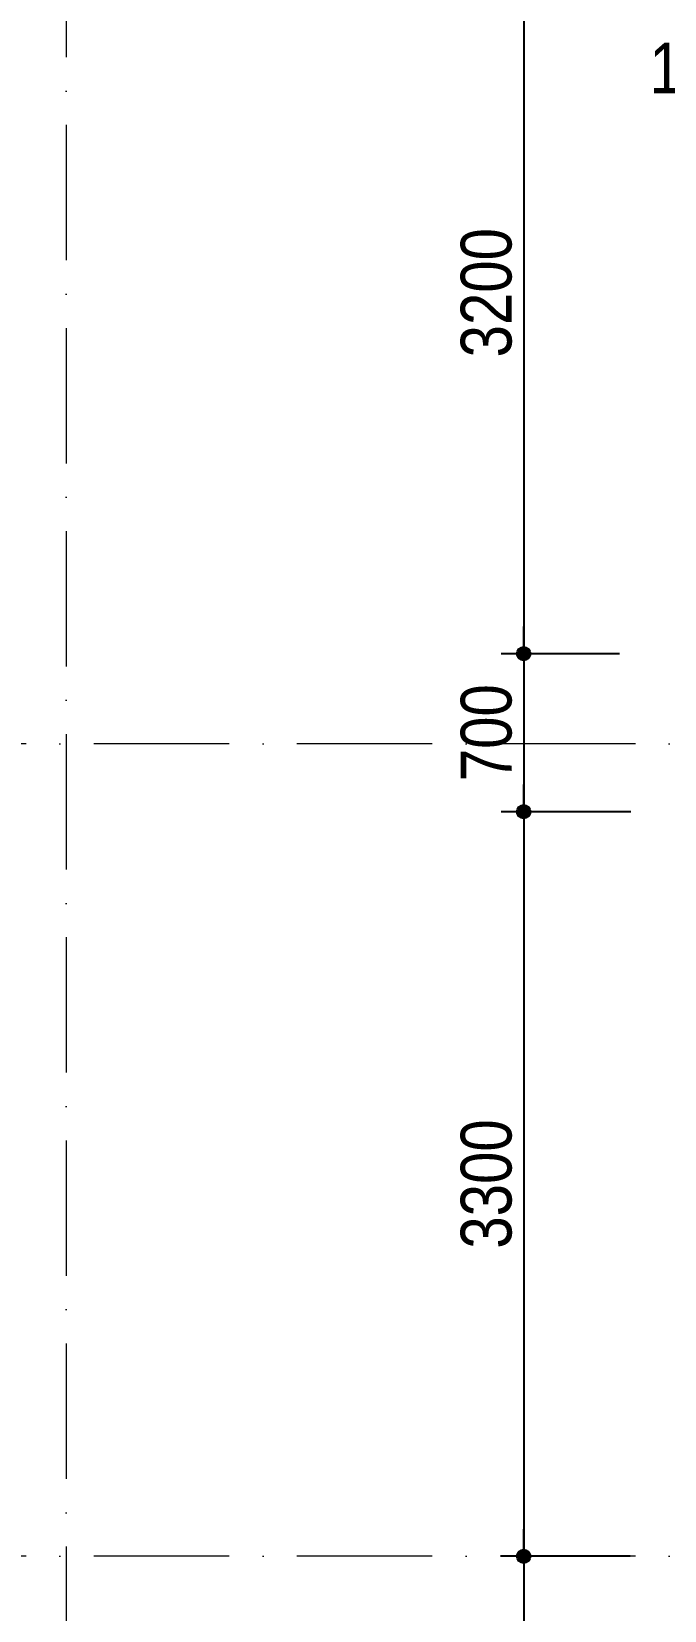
# Model space of a CAD drawing. Extents: x -1107188 to -523840, y 39692 to 514392.
# Drawn here: x -1059258 to -1056454, y 377457 to 384455 of the extents above; entities that cross this region are included whole.
import ezdxf

# ---------------------------------------------------------------- set-up
doc = ezdxf.new("R2010")
doc.units = 0
doc.linetypes.add('ACAD_ISO10W100', pattern=[18, 12, -3, 0, -3])
doc.layers.get('DEFPOINTS').update_dxf_attribs({"linetype": 'CONTINUOUS'})
doc.layers.add('DIM', color=1, linetype='CONTINUOUS')
doc.layers.add('TRUC', color=24, linetype='CONTINUOUS', lineweight=0)
doc.styles.add('HEL-CONDENSE', font='')
doc.styles.get('HEL-CONDENSE').set_extended_font_data('VNI-Helve-Condense')
doc.dimstyles.new('D100', dxfattribs={"dimtxt": 225, "dimasz": 1.2, "dimexe": 100, "dimexo": 0, "dimgap": 50, "dimtad": 1, "dimdec": 0, "dimzin": 13, "dimdsep": 46, "dimtxsty": 'HEL-CONDENSE', "dimblk": 'D50', "dimcen": 0, "dimclrd": 1, "dimclre": 1, "dimclrt": 7, "dimadec": 0, "dimazin": 0, "dimtfac": 1, "dimtdec": 0, "dimtmove": 0, "dimatfit": 3, "dimldrblk": 'D50', "dimfxl": 1, "dimtolj": 1, "dimtzin": 13, "dimarcsym": 0})

# ---------------------------------------------------------------- blocks, each defined once
blk = doc.blocks.new('D50')
at = {"layer": 'DIM'}
blk.add_hatch(color=256, dxfattribs=at).paths.add_polyline_path([(25, 0, 1), (-25, 0, 1)])
blk.add_line((25, 0), (100, 0), dxfattribs=at)
blk.add_circle((0, 0), 25, dxfattribs=at)
blk = doc.blocks.new('*D1091')
at = {"layer": 'DEFPOINTS', "color": 0, "linetype": 'Continuous', "transparency": 16777216}
for p in [(-1056670.8, 384897.3), (-1057077.4, 381697.3), (-1056653.1, 381697.3)]:
    blk.add_point(p, dxfattribs=at)
at = {"layer": 'DIM', "color": 1, "linetype": 'Continuous', "lineweight": -2, "transparency": 16777216}
for p, q in [((-1056670.8, 384897.3), (-1057177.4, 384897.3)), ((-1057077.4, 384896.1), (-1057077.4, 381698.5)), ((-1056653.1, 381697.3), (-1057177.4, 381697.3))]:
    blk.add_line(p, q, dxfattribs=at)
at = {"layer": 'DIM', "color": 1, "linetype": 'Continuous', "lineweight": -2, "transparency": 16777216, "xscale": 1.199999999999999, "yscale": 1.199999999999999, "zscale": 1.199999999999999}
for p, rotation in [((-1057077.4, 384897.3), 90), ((-1057077.4, 381697.3), 270)]:
    blk.add_blockref('D50', p, dxfattribs=dict(at, rotation=rotation))
at = {"layer": 'DIM', "color": 7, "linetype": 'Continuous', "transparency": 16777216, "insert": (-1057242.3, 383297.3), "char_height": 225, "attachment_point": 5, "rotation": 90, "style": 'HEL-CONDENSE'}
blk.add_mtext('\\A1;3200', dxfattribs=at)
blk = doc.blocks.new('*D1092')
at = {"layer": 'DEFPOINTS', "color": 0, "linetype": 'Continuous', "transparency": 16777216}
for p in [(-1056653.1, 381697.3), (-1057077.4, 380997.3), (-1056603.1, 380997.3)]:
    blk.add_point(p, dxfattribs=at)
at = {"layer": 'DIM', "color": 1, "linetype": 'Continuous', "lineweight": -2, "transparency": 16777216}
for p, q in [((-1056653.1, 381697.3), (-1057177.4, 381697.3)), ((-1057077.4, 381696.1), (-1057077.4, 380998.5)), ((-1056603.1, 380997.3), (-1057177.4, 380997.3))]:
    blk.add_line(p, q, dxfattribs=at)
at = {"layer": 'DIM', "color": 1, "linetype": 'Continuous', "lineweight": -2, "transparency": 16777216, "xscale": 1.199999999999999, "yscale": 1.199999999999999, "zscale": 1.199999999999999}
for p, rotation in [((-1057077.4, 381697.3), 90), ((-1057077.4, 380997.3), 270)]:
    blk.add_blockref('D50', p, dxfattribs=dict(at, rotation=rotation))
at = {"layer": 'DIM', "color": 7, "linetype": 'Continuous', "transparency": 16777216, "insert": (-1057242.3, 381347.3), "char_height": 225, "attachment_point": 5, "rotation": 90, "style": 'HEL-CONDENSE'}
blk.add_mtext('\\A1;700', dxfattribs=at)
blk = doc.blocks.new('*D1143')
at = {"layer": 'DEFPOINTS', "color": 0, "linetype": 'Continuous', "transparency": 16777216}
for p in [(-1056603.1, 380997.3), (-1057077.4, 377697.3), (-1056605.2, 377697.3)]:
    blk.add_point(p, dxfattribs=at)
at = {"layer": 'DIM', "color": 1, "linetype": 'Continuous', "lineweight": -2, "transparency": 16777216}
for p, q in [((-1056603.1, 380997.3), (-1057177.4, 380997.3)), ((-1057077.4, 380996.1), (-1057077.4, 377698.5)), ((-1056605.2, 377697.3), (-1057177.4, 377697.3))]:
    blk.add_line(p, q, dxfattribs=at)
at = {"layer": 'DIM', "color": 1, "linetype": 'Continuous', "lineweight": -2, "transparency": 16777216, "xscale": 1.199999999999999, "yscale": 1.199999999999999, "zscale": 1.199999999999999}
for p, rotation in [((-1057077.4, 380997.3), 90), ((-1057077.4, 377697.3), 270)]:
    blk.add_blockref('D50', p, dxfattribs=dict(at, rotation=rotation))
at = {"layer": 'DIM', "color": 7, "linetype": 'Continuous', "transparency": 16777216, "insert": (-1057242.3, 379347.3), "char_height": 225, "attachment_point": 5, "rotation": 90, "style": 'HEL-CONDENSE'}
blk.add_mtext('\\A1;3300', dxfattribs=at)
blk = doc.blocks.new('*D1144')
at = {"layer": 'DEFPOINTS', "color": 0, "linetype": 'Continuous', "transparency": 16777216}
for p in [(-1056605.2, 377697.3), (-1057077.4, 374847.3), (-1056555.2, 374847.3)]:
    blk.add_point(p, dxfattribs=at)
at = {"layer": 'DIM', "color": 1, "linetype": 'Continuous', "lineweight": -2, "transparency": 16777216}
for p, q in [((-1056605.2, 377697.3), (-1057177.4, 377697.3)), ((-1057077.4, 377696.1), (-1057077.4, 374848.5)), ((-1056555.2, 374847.3), (-1057177.4, 374847.3))]:
    blk.add_line(p, q, dxfattribs=at)
at = {"layer": 'DIM', "color": 1, "linetype": 'Continuous', "lineweight": -2, "transparency": 16777216, "xscale": 1.199999999999999, "yscale": 1.199999999999999, "zscale": 1.199999999999999}
for p, rotation in [((-1057077.4, 377697.3), 90), ((-1057077.4, 374847.3), 270)]:
    blk.add_blockref('D50', p, dxfattribs=dict(at, rotation=rotation))
at = {"layer": 'DIM', "color": 7, "linetype": 'Continuous', "transparency": 16777216, "insert": (-1057242.3, 376272.3), "char_height": 225, "attachment_point": 5, "rotation": 90, "style": 'HEL-CONDENSE'}
blk.add_mtext('\\A1;2850', dxfattribs=at)
blk = doc.blocks.new('*D1145')
at = {"layer": 'DEFPOINTS', "color": 0, "linetype": 'Continuous', "transparency": 16777216}
for p in [(-1056254.9, 384126.6), (-1056354.9, 383897.3), (-1056254.9, 383897.3)]:
    blk.add_point(p, dxfattribs=at)
at = {"layer": 'DIM', "color": 1, "linetype": 'Continuous', "lineweight": -2, "transparency": 16777216}
for p, q in [((-1056354.9, 383897.3), (-1056354.9, 384226.6)), ((-1056254.9, 383897.3), (-1056254.9, 384226.6)), ((-1056356.1, 384126.6), (-1056357.3, 384126.6)), ((-1056354.9, 384126.6), (-1056254.9, 384126.6)), ((-1056253.7, 384126.6), (-1056252.5, 384126.6))]:
    blk.add_line(p, q, dxfattribs=at)
at = {"layer": 'DIM', "color": 1, "linetype": 'Continuous', "lineweight": -2, "transparency": 16777216, "xscale": 1.199999999999999, "yscale": 1.199999999999999, "zscale": 1.199999999999999}
blk.add_blockref('D50', (-1056354.9, 384126.6), dxfattribs=at)
at = {"layer": 'DIM', "color": 1, "linetype": 'Continuous', "lineweight": -2, "transparency": 16777216, "xscale": 1.199999999999999, "yscale": 1.199999999999999, "zscale": 1.199999999999999, "rotation": 180}
blk.add_blockref('D50', (-1056254.9, 384126.6), dxfattribs=at)
at = {"layer": 'DIM', "color": 7, "linetype": 'Continuous', "transparency": 16777216, "insert": (-1056304.9, 384291.5), "char_height": 225, "attachment_point": 5, "style": 'HEL-CONDENSE'}
blk.add_mtext('\\A1;100', dxfattribs=at)

msp = doc.modelspace()

# ---------------------------------------------------------------- linework, layer by layer
at = {"layer": 'TRUC', "linetype": 'ACAD_ISO10W100', "ltscale": 50}
for p, q in [((-1059104.886, 388541.509), (-1059104.886, 374289.137)), ((-1038580.287, 381297.327), (-1059624.63, 381297.327)), ((-1038580.287, 377697.327), (-1059624.63, 377697.327))]:
    msp.add_line(p, q, dxfattribs=at)

# ---------------------------------------------------------------- dimensions: what is measured, and where the dimension line sits
at = {"layer": 'DIM', "linetype": 'Continuous'}
for base, p1, p2, picture, middle in [((-1057077.369, 381697.327), (-1056670.77, 384897.327), (-1056653.128, 381697.327), '*D1091', (-1057242.269, 383297.327)), ((-1057077.369, 380997.327), (-1056653.128, 381697.327), (-1056603.128, 380997.327), '*D1092', (-1057242.269, 381347.327)), ((-1057077.369, 377697.327), (-1056603.128, 380997.327), (-1056605.214, 377697.327), '*D1143', (-1057242.269, 379347.327)), ((-1057077.369, 374847.327), (-1056605.214, 377697.327), (-1056555.221, 374847.327), '*D1144', (-1057242.269, 376272.327))]:
    dim = msp.add_linear_dim(base=base, p1=p1, p2=p2, angle=90, dimstyle='D100', override={"dimtmove": 1}, dxfattribs=at)
    dim.commit()
    dim.dimension.update_dxf_attribs({"geometry": picture, "text_midpoint": middle})
dim = msp.add_linear_dim(base=(-1056254.886, 384126.631), p1=(-1056354.886, 383897.327), p2=(-1056254.886, 383897.327), dimstyle='D100', dxfattribs=at)
dim.commit()
dim.dimension.update_dxf_attribs({"geometry": '*D1145', "text_midpoint": (-1056304.886, 384126.631), "dimtype": 160})

doc.saveas('drawing.dxf')
